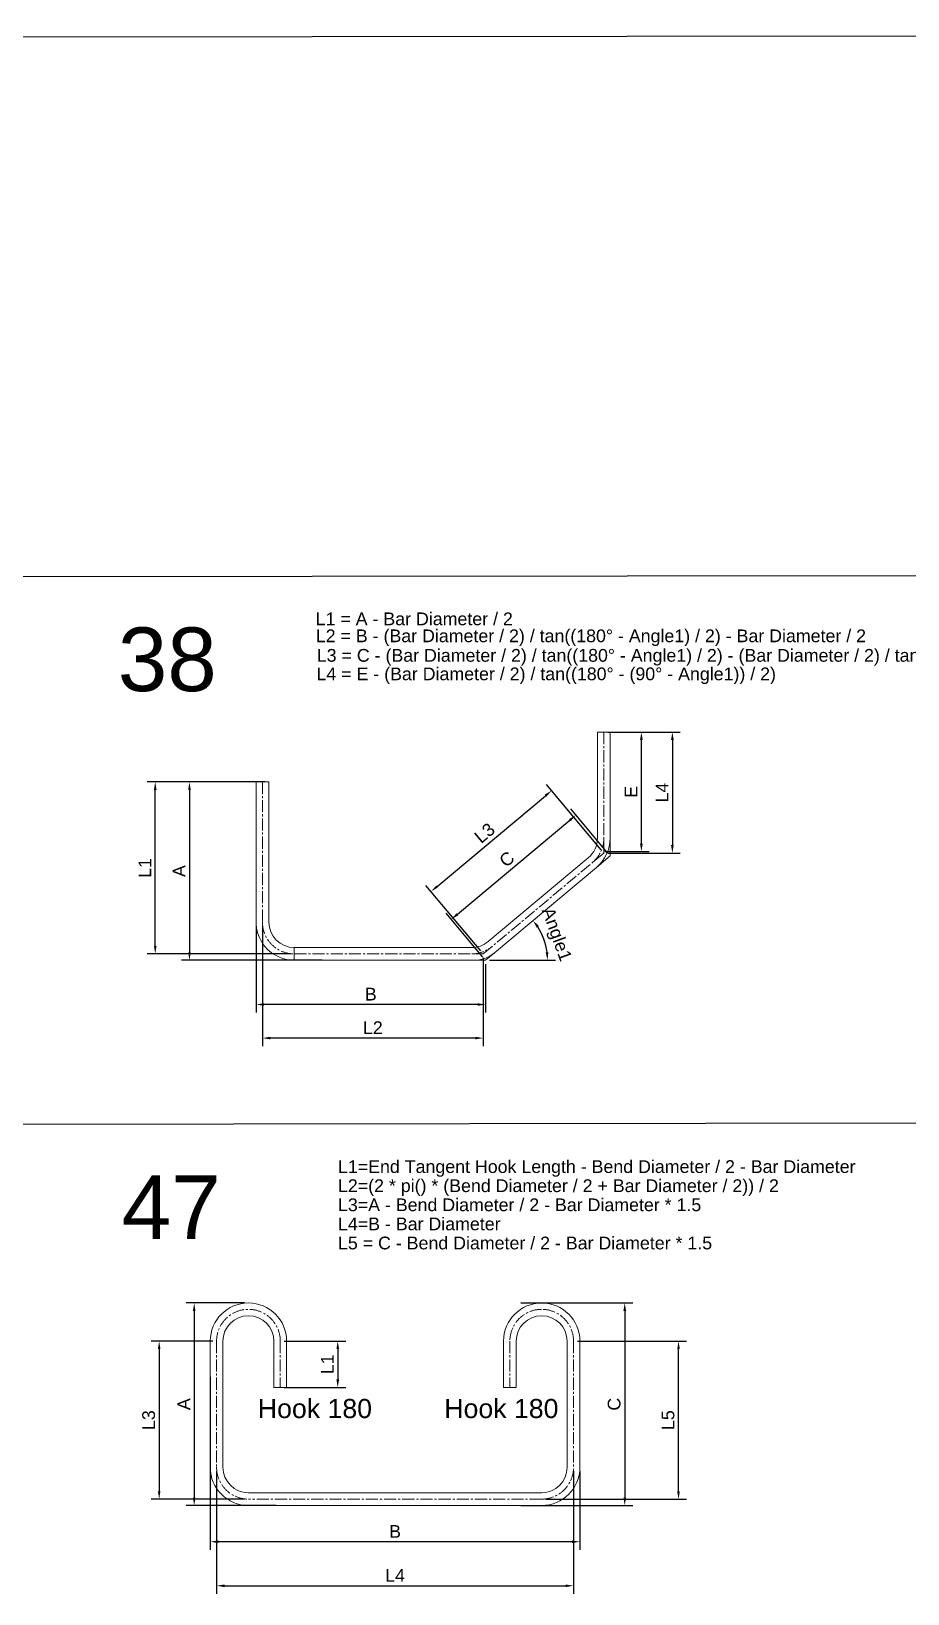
# Model space of a CAD drawing. Header units: metres. Extents: x 125 to 13754, y 1503 to 11930.
# Drawn here: x 6101 to 7478, y 6685 to 9139 of the extents above; entities that cross this region are included whole.
import ezdxf

# ---------------------------------------------------------------- set-up
doc = ezdxf.new("R2010")
doc.units = ezdxf.units.M
doc.linetypes.add('CENTER2', pattern=[28.575, 19.05, -3.175, 3.175, -3.175])
for name, color, linetype, lineweight in [('CL', 5, 'CENTER2', 0), ('D-STR-DIM', 7, 'Continuous', 0), ('Rebar', 7, 'Continuous', 20)]:
    doc.layers.add(name, color=color, linetype=linetype, lineweight=lineweight)
doc.styles.add('Arial', font='arial.ttf')
doc.dimstyles.new('Check', dxfattribs={"dimscale": 10, "dimtxt": 2, "dimasz": 1.25, "dimexe": 1.25, "dimexo": 0.625, "dimtad": 1, "dimtoh": 1, "dimdec": 1, "dimtxsty": 'Arial', "dimcen": 2.5, "dimclrd": 8, "dimclre": 8, "dimclrt": 1, "dimaunit": 1, "dimadec": 3, "dimazin": 0, "dimtfac": 1, "dimtdec": 1, "dimtix": 1, "dimtmove": 0, "dimatfit": 3, "dimfxl": 1, "dimarcsym": 0})
doc.dimstyles.new('D1-1', dxfattribs={"dimscale": 10, "dimtxt": 2, "dimasz": 1.25, "dimexe": 1.25, "dimexo": 0.625, "dimtad": 1, "dimdec": 1, "dimtxsty": 'Arial', "dimcen": 2.5, "dimclrd": 8, "dimclre": 8, "dimclrt": 4, "dimadec": 1, "dimazin": 0, "dimtfac": 1, "dimtdec": 1, "dimtix": 1, "dimtmove": 0, "dimatfit": 3, "dimfxl": 1, "dimarcsym": 0})

# ---------------------------------------------------------------- blocks, each defined once
blk = doc.blocks.new('*D91')
at = {"layer": 'D-STR-DIM', "color": 8, "lineweight": -2, "transparency": 16777216}
for p, q in [((6382.3, 7025.6), (6382.3, 6754.3)), ((6962.9, 6877.5), (6962.9, 6754.3)), ((6950.4, 6766.8), (6394.8, 6766.8))]:
    blk.add_line(p, q, dxfattribs=at)
at = {"layer": 'D-STR-DIM', "color": 8, "transparency": 16777216}
for points in [[(6394.8, 6768.9), (6394.8, 6764.7), (6382.3, 6766.8)], [(6950.4, 6768.9), (6950.4, 6764.7), (6962.9, 6766.8)]]:
    blk.add_solid(points, dxfattribs=at)
at = {"layer": 'Defpoints', "color": 0, "transparency": 16777216}
for p in [(6382.3, 7031.8), (6962.9, 6883.7), (6382.3, 6766.8)]:
    blk.add_point(p, dxfattribs=at)
at = {"layer": 'D-STR-DIM', "color": 4, "transparency": 16777216, "insert": (6672.6, 6783), "char_height": 20, "attachment_point": 5, "style": 'Arial'}
blk.add_mtext('B', dxfattribs=at)
blk = doc.blocks.new('*D92')
at = {"layer": 'D-STR-DIM', "color": 8, "lineweight": -2, "transparency": 16777216}
for p, q in [((6436.1, 7141.8), (6344.6, 7141.8)), ((6357.1, 7129.3), (6357.1, 6836.2)), ((6486.1, 6823.7), (6344.6, 6823.7))]:
    blk.add_line(p, q, dxfattribs=at)
at = {"layer": 'D-STR-DIM', "color": 8, "transparency": 16777216}
for points in [[(6355, 7129.3), (6359.1, 7129.3), (6357.1, 7141.8)], [(6355, 6836.2), (6359.1, 6836.2), (6357.1, 6823.7)]]:
    blk.add_solid(points, dxfattribs=at)
at = {"layer": 'Defpoints', "color": 0, "transparency": 16777216}
for p in [(6442.3, 7141.8), (6357.1, 6823.7), (6492.3, 6823.7)]:
    blk.add_point(p, dxfattribs=at)
at = {"layer": 'D-STR-DIM', "color": 4, "transparency": 16777216, "insert": (6340.8, 6982.8), "char_height": 20, "attachment_point": 5, "rotation": 90, "style": 'Arial'}
blk.add_mtext('A', dxfattribs=at)
blk = doc.blocks.new('*D93')
at = {"layer": 'D-STR-DIM', "color": 8, "lineweight": -2, "transparency": 16777216}
for p, q in [((6870.1, 7141.8), (7045.9, 7141.8)), ((7033.4, 7129.3), (7033.4, 6836.2)), ((6870.1, 6823.7), (7045.9, 6823.7))]:
    blk.add_line(p, q, dxfattribs=at)
at = {"layer": 'D-STR-DIM', "color": 8, "transparency": 16777216}
for points in [[(7031.3, 7129.3), (7035.5, 7129.3), (7033.4, 7141.8)], [(7031.3, 6836.2), (7035.5, 6836.2), (7033.4, 6823.7)]]:
    blk.add_solid(points, dxfattribs=at)
at = {"layer": 'Defpoints', "color": 0, "transparency": 16777216}
for p in [(6863.8, 7141.8), (6863.8, 6823.7), (7033.4, 6823.7)]:
    blk.add_point(p, dxfattribs=at)
at = {"layer": 'D-STR-DIM', "color": 4, "transparency": 16777216, "insert": (7016.8, 6982.8), "char_height": 20, "attachment_point": 5, "rotation": 90, "style": 'Arial'}
blk.add_mtext('C', dxfattribs=at)
blk = doc.blocks.new('*D117')
at = {"layer": 'D-STR-DIM', "color": 8, "lineweight": -2, "transparency": 16777216}
for p, q in [((6454.3, 7733.7), (6454.3, 7598)), ((6814.7, 7673.7), (6814.7, 7598)), ((6802.2, 7610.5), (6466.8, 7610.5))]:
    blk.add_line(p, q, dxfattribs=at)
at = {"layer": 'D-STR-DIM', "color": 8, "transparency": 16777216}
for points in [[(6466.8, 7612.6), (6466.8, 7608.4), (6454.3, 7610.5)], [(6802.2, 7612.6), (6802.2, 7608.4), (6814.7, 7610.5)]]:
    blk.add_solid(points, dxfattribs=at)
at = {"layer": 'Defpoints', "color": 0, "transparency": 16777216}
for p in [(6454.3, 7740), (6814.7, 7680), (6454.3, 7610.5)]:
    blk.add_point(p, dxfattribs=at)
at = {"layer": 'D-STR-DIM', "color": 4, "transparency": 16777216, "insert": (6634.5, 7626.8), "char_height": 20, "attachment_point": 5, "style": 'Arial'}
blk.add_mtext('B', dxfattribs=at)
blk = doc.blocks.new('*D116')
at = {"layer": 'D-STR-DIM', "color": 8, "lineweight": -2, "transparency": 16777216}
for p, q in [((7006.5, 7848.5), (6948.8, 7917.6)), ((6770.6, 7752.3), (6947.2, 7900)), ((6810.7, 7684.8), (6753, 7753.8))]:
    blk.add_line(p, q, dxfattribs=at)
at = {"layer": 'D-STR-DIM', "color": 8, "transparency": 16777216}
for points in [[(6945.8, 7901.6), (6948.5, 7898.4), (6956.8, 7908)], [(6769.2, 7753.9), (6771.9, 7750.7), (6761, 7744.2)]]:
    blk.add_solid(points, dxfattribs=at)
at = {"layer": 'Defpoints', "color": 0, "transparency": 16777216}
for p in [(6956.8, 7908), (7010.5, 7843.8), (6814.7, 7680)]:
    blk.add_point(p, dxfattribs=at)
at = {"layer": 'D-STR-DIM', "color": 4, "transparency": 16777216, "insert": (6848.2, 7838.8), "char_height": 20, "attachment_point": 5, "rotation": 39.908, "style": 'Arial'}
blk.add_mtext('C', dxfattribs=at)
blk = doc.blocks.new('*D118')
at = {"layer": 'D-STR-DIM', "color": 8, "lineweight": -2, "transparency": 16777216}
for p, q in [((7006.8, 8038.4), (7072, 8038.4)), ((7059.5, 7863.1), (7059.5, 8025.9)), ((7002.1, 7850.6), (7072, 7850.6))]:
    blk.add_line(p, q, dxfattribs=at)
at = {"layer": 'D-STR-DIM', "color": 8, "transparency": 16777216}
for points in [[(7057.4, 8025.9), (7061.6, 8025.9), (7059.5, 8038.4)], [(7057.4, 7863.1), (7061.6, 7863.1), (7059.5, 7850.6)]]:
    blk.add_solid(points, dxfattribs=at)
at = {"layer": 'Defpoints', "color": 0, "transparency": 16777216}
for p in [(7000.5, 8038.4), (7059.5, 8038.4), (6995.8, 7850.6)]:
    blk.add_point(p, dxfattribs=at)
at = {"layer": 'D-STR-DIM', "color": 4, "transparency": 16777216, "insert": (7043.2, 7944.5), "char_height": 20, "attachment_point": 5, "rotation": 90, "style": 'Arial'}
blk.add_mtext('E', dxfattribs=at)
blk = doc.blocks.new('*D119')
at = {"layer": 'D-STR-DIM', "color": 8, "lineweight": -2, "transparency": 16777216}
blk.add_line((6821, 7680), (6924.6, 7680), dxfattribs=at)
blk.add_arc((6814.7, 7680), 97.4, 7.3609, 32.547, dxfattribs=at)
at = {"layer": 'D-STR-DIM', "color": 8, "transparency": 16777216}
for points in [[(6895.1, 7731.1), (6898.5, 7733.6), (6889.4, 7742.5)], [(6913.4, 7692.6), (6909.2, 7692.3), (6912.1, 7680)]]:
    blk.add_solid(points, dxfattribs=at)
at = {"layer": 'Defpoints', "color": 0, "transparency": 16777216}
for p in [(6989, 7825.8), (6828.6, 7691.6), (6909.5, 7702.4), (6514.3, 7680), (6796.6, 7680)]:
    blk.add_point(p, dxfattribs=at)
at = {"layer": 'D-STR-DIM', "color": 4, "transparency": 16777216, "insert": (6924.3, 7719.8), "char_height": 20, "attachment_point": 5, "rotation": 289.954, "style": 'Arial'}
blk.add_mtext('Angle1', dxfattribs=at)
blk = doc.blocks.new('*D120')
at = {"layer": 'D-STR-DIM', "color": 8, "lineweight": -2, "transparency": 16777216}
for p, q in [((6468.1, 7960), (6337.1, 7960)), ((6349.6, 7947.5), (6349.6, 7692.5)), ((6558.1, 7680), (6337.1, 7680))]:
    blk.add_line(p, q, dxfattribs=at)
at = {"layer": 'D-STR-DIM', "color": 8, "transparency": 16777216}
for points in [[(6347.6, 7947.5), (6351.7, 7947.5), (6349.6, 7960)], [(6347.6, 7692.5), (6351.7, 7692.5), (6349.6, 7680)]]:
    blk.add_solid(points, dxfattribs=at)
at = {"layer": 'Defpoints', "color": 0, "transparency": 16777216}
for p in [(6474.3, 7960), (6349.6, 7680), (6564.3, 7680)]:
    blk.add_point(p, dxfattribs=at)
at = {"layer": 'D-STR-DIM', "color": 4, "transparency": 16777216, "insert": (6333.4, 7820), "char_height": 20, "attachment_point": 5, "rotation": 90, "style": 'Arial'}
blk.add_mtext('A', dxfattribs=at)
blk = doc.blocks.new('*D201')
at = {"layer": 'D-STR-DIM', "color": 8, "lineweight": -2, "transparency": 16777216}
for p, q in [((6392.3, 6877.5), (6392.3, 6685.2)), ((6952.9, 6877.5), (6952.9, 6685.2)), ((6404.8, 6697.7), (6940.4, 6697.7))]:
    blk.add_line(p, q, dxfattribs=at)
at = {"layer": 'D-STR-DIM', "color": 8, "transparency": 16777216}
for points in [[(6404.8, 6699.7), (6404.8, 6695.6), (6392.3, 6697.7)], [(6940.4, 6699.7), (6940.4, 6695.6), (6952.9, 6697.7)]]:
    blk.add_solid(points, dxfattribs=at)
at = {"layer": 'Defpoints', "color": 0, "transparency": 16777216}
for p in [(6392.3, 6883.7), (6952.9, 6883.7), (6952.9, 6697.7)]:
    blk.add_point(p, dxfattribs=at)
at = {"layer": 'D-STR-DIM', "color": 1, "transparency": 16777216, "insert": (6672.6, 6713.9), "char_height": 20, "attachment_point": 5, "style": 'Arial'}
blk.add_mtext('L4', dxfattribs=at)
blk = doc.blocks.new('*D202')
at = {"layer": 'D-STR-DIM', "color": 8, "lineweight": -2, "transparency": 16777216}
for p, q in [((6386.1, 7081.8), (6289.6, 7081.8)), ((6302.1, 7069.3), (6302.1, 6846.2)), ((6436.1, 6833.7), (6289.6, 6833.7))]:
    blk.add_line(p, q, dxfattribs=at)
at = {"layer": 'D-STR-DIM', "color": 8, "transparency": 16777216}
for points in [[(6300, 7069.3), (6304.1, 7069.3), (6302.1, 7081.8)], [(6300, 6846.2), (6304.1, 6846.2), (6302.1, 6833.7)]]:
    blk.add_solid(points, dxfattribs=at)
at = {"layer": 'Defpoints', "color": 0, "transparency": 16777216}
for p in [(6392.3, 7081.8), (6302.1, 6833.7), (6442.3, 6833.7)]:
    blk.add_point(p, dxfattribs=at)
at = {"layer": 'D-STR-DIM', "color": 1, "transparency": 16777216, "insert": (6285.6, 6957.8), "char_height": 20, "attachment_point": 5, "rotation": 90, "style": 'Arial'}
blk.add_mtext('L3', dxfattribs=at)
blk = doc.blocks.new('*D261')
at = {"layer": 'D-STR-DIM', "color": 8, "lineweight": -2, "transparency": 16777216}
for p, q in [((6996.5, 7853.2), (6910.5, 7956)), ((6738.7, 7796), (6909, 7938.4)), ((6807.1, 7694.8), (6721.1, 7797.6))]:
    blk.add_line(p, q, dxfattribs=at)
at = {"layer": 'D-STR-DIM', "color": 8, "transparency": 16777216}
for points in [[(6907.6, 7940), (6910.3, 7936.8), (6918.5, 7946.4)], [(6737.4, 7797.6), (6740, 7794.4), (6729.1, 7788)]]:
    blk.add_solid(points, dxfattribs=at)
at = {"layer": 'Defpoints', "color": 0, "transparency": 16777216}
for p in [(6918.5, 7946.4), (7000.5, 7848.4), (6811.1, 7690)]:
    blk.add_point(p, dxfattribs=at)
at = {"layer": 'D-STR-DIM', "color": 1, "transparency": 16777216, "insert": (6813.3, 7879.8), "char_height": 20, "attachment_point": 5, "rotation": 39.908, "style": 'Arial'}
blk.add_mtext('L3', dxfattribs=at)
blk = doc.blocks.new('*D262')
at = {"layer": 'D-STR-DIM', "color": 8, "lineweight": -2, "transparency": 16777216}
for p, q in [((7006.8, 8038.4), (7120.7, 8038.4)), ((7108.2, 8025.9), (7108.2, 7860.9)), ((7006.8, 7848.4), (7120.7, 7848.4))]:
    blk.add_line(p, q, dxfattribs=at)
at = {"layer": 'D-STR-DIM', "color": 8, "transparency": 16777216}
for points in [[(7106.1, 8025.9), (7110.3, 8025.9), (7108.2, 8038.4)], [(7106.1, 7860.9), (7110.3, 7860.9), (7108.2, 7848.4)]]:
    blk.add_solid(points, dxfattribs=at)
at = {"layer": 'Defpoints', "color": 0, "transparency": 16777216}
for p in [(7000.5, 8038.4), (7000.5, 7848.4), (7108.2, 7848.4)]:
    blk.add_point(p, dxfattribs=at)
at = {"layer": 'D-STR-DIM', "color": 1, "transparency": 16777216, "insert": (7091.9, 7943.4), "char_height": 20, "attachment_point": 5, "rotation": 90, "style": 'Arial'}
blk.add_mtext('L4', dxfattribs=at)
blk = doc.blocks.new('*D263')
at = {"layer": 'D-STR-DIM', "color": 8, "lineweight": -2, "transparency": 16777216}
for p, q in [((6464.3, 7733.7), (6464.3, 7545.3)), ((6811.1, 7683.7), (6811.1, 7545.3)), ((6798.6, 7557.8), (6476.8, 7557.8))]:
    blk.add_line(p, q, dxfattribs=at)
at = {"layer": 'D-STR-DIM', "color": 8, "transparency": 16777216}
for points in [[(6476.8, 7559.8), (6476.8, 7555.7), (6464.3, 7557.8)], [(6798.6, 7559.8), (6798.6, 7555.7), (6811.1, 7557.8)]]:
    blk.add_solid(points, dxfattribs=at)
at = {"layer": 'Defpoints', "color": 0, "transparency": 16777216}
for p in [(6464.3, 7740), (6811.1, 7690), (6464.3, 7557.8)]:
    blk.add_point(p, dxfattribs=at)
at = {"layer": 'D-STR-DIM', "color": 1, "transparency": 16777216, "insert": (6637.7, 7574.1), "char_height": 20, "attachment_point": 5, "style": 'Arial'}
blk.add_mtext('L2', dxfattribs=at)
blk = doc.blocks.new('*D264')
at = {"layer": 'D-STR-DIM', "color": 8, "lineweight": -2, "transparency": 16777216}
for p, q in [((6458.1, 7960), (6283.4, 7960)), ((6295.9, 7702.5), (6295.9, 7947.5)), ((6508.1, 7690), (6283.4, 7690))]:
    blk.add_line(p, q, dxfattribs=at)
at = {"layer": 'D-STR-DIM', "color": 8, "transparency": 16777216}
for points in [[(6293.8, 7947.5), (6298, 7947.5), (6295.9, 7960)], [(6293.8, 7702.5), (6298, 7702.5), (6295.9, 7690)]]:
    blk.add_solid(points, dxfattribs=at)
at = {"layer": 'Defpoints', "color": 0, "transparency": 16777216}
for p in [(6295.9, 7960), (6464.3, 7960), (6514.3, 7690)]:
    blk.add_point(p, dxfattribs=at)
at = {"layer": 'D-STR-DIM', "color": 1, "transparency": 16777216, "insert": (6279.6, 7825), "char_height": 20, "attachment_point": 5, "rotation": 90, "style": 'Arial'}
blk.add_mtext('L1', dxfattribs=at)
blk = doc.blocks.new('*D307')
at = {"layer": 'D-STR-DIM', "color": 8, "lineweight": -2, "transparency": 16777216}
for p, q in [((6959.2, 7081.8), (7130.4, 7081.8)), ((7117.9, 6846.2), (7117.9, 7069.3)), ((6909.2, 6833.7), (7130.4, 6833.7))]:
    blk.add_line(p, q, dxfattribs=at)
at = {"layer": 'D-STR-DIM', "color": 8, "transparency": 16777216}
for points in [[(7115.8, 7069.3), (7120, 7069.3), (7117.9, 7081.8)], [(7115.8, 6846.2), (7120, 6846.2), (7117.9, 6833.7)]]:
    blk.add_solid(points, dxfattribs=at)
at = {"layer": 'Defpoints', "color": 0, "transparency": 16777216}
for p in [(6952.9, 7081.8), (7117.9, 7081.8), (6902.9, 6833.7)]:
    blk.add_point(p, dxfattribs=at)
at = {"layer": 'D-STR-DIM', "color": 1, "transparency": 16777216, "insert": (7101.5, 6957.8), "char_height": 20, "attachment_point": 5, "rotation": 90, "style": 'Arial'}
blk.add_mtext('L5', dxfattribs=at)
blk = doc.blocks.new('*D327')
at = {"layer": 'D-STR-DIM', "color": 8, "lineweight": -2, "transparency": 16777216}
for p, q in [((6498.6, 7081.8), (6595.1, 7081.8)), ((6582.6, 7069.3), (6582.6, 7021.7)), ((6498.6, 7009.2), (6595.1, 7009.2))]:
    blk.add_line(p, q, dxfattribs=at)
at = {"layer": 'D-STR-DIM', "color": 8, "transparency": 16777216}
for points in [[(6580.5, 7069.3), (6584.7, 7069.3), (6582.6, 7081.8)], [(6580.5, 7021.7), (6584.7, 7021.7), (6582.6, 7009.2)]]:
    blk.add_solid(points, dxfattribs=at)
at = {"layer": 'Defpoints', "color": 0, "transparency": 16777216}
for p in [(6492.3, 7081.8), (6492.3, 7009.2), (6582.6, 7009.2)]:
    blk.add_point(p, dxfattribs=at)
at = {"layer": 'D-STR-DIM', "color": 1, "transparency": 16777216, "insert": (6566.3, 7045.5), "char_height": 20, "attachment_point": 5, "rotation": 90, "style": 'Arial'}
blk.add_mtext('L1', dxfattribs=at)

msp = doc.modelspace()

# ---------------------------------------------------------------- linework, layer by layer
for p, q in [((125.39, 9123.75), (13753.94, 9138.95)), ((125.39, 8276), (13753.94, 8291.2)), ((125.39, 7416.21), (13753.94, 7431.41))]:
    msp.add_line(p, q)
at = {"layer": 'CL'}
for p, q in [((7000.51, 8038.42), (7000.51, 7848.42)), ((6464.32, 7960), (6464.32, 7740)), ((6811.09, 7690), (7000.51, 7848.42)), ((6514.32, 7690), (6811.09, 7690)), ((6392.31, 7081.82), (6392.31, 6883.73)), ((6492.31, 7081.82), (6492.31, 7009.2)), ((6852.94, 7081.82), (6852.94, 7009.2)), ((6952.94, 7081.82), (6952.94, 6883.73)), ((6902.94, 6833.73), (6442.31, 6833.73))]:
    msp.add_line(p, q, dxfattribs=at)
for centre, start, end in [((6950.51, 7871.79), 309.90796, 0), ((6514.32, 7740), 180, 270), ((6792.94, 7740), 270, 309.90796), ((6442.31, 7081.82), 0, 180), ((6902.94, 7081.82), 90, 180), ((6902.94, 7081.82), 0, 90), ((6442.31, 6883.73), 180, 270), ((6902.94, 6883.73), 270, 0)]:
    msp.add_arc(centre, 50, start, end, dxfattribs=at)
at = {"layer": 'Rebar'}
for p, q in [((7010.51, 8038.42), (6990.51, 8038.42)), ((6454.32, 7740), (6454.32, 7960)), ((6454.32, 7960), (6474.32, 7960)), ((6474.32, 7960), (6474.32, 7740)), ((6382.31, 6883.73), (6382.31, 7081.82)), ((6402.31, 7081.82), (6402.31, 6883.73)), ((6482.31, 7081.82), (6482.31, 7009.2)), ((6502.31, 7081.82), (6502.31, 7009.2)), ((6842.94, 7081.82), (6842.94, 7009.2)), ((6862.94, 7081.82), (6862.94, 7009.2)), ((6942.94, 7081.82), (6942.94, 6883.73)), ((6962.94, 6883.73), (6962.94, 7081.82)), ((6482.31, 7009.2), (6502.31, 7009.2)), ((6862.94, 7009.2), (6842.94, 7009.2))]:
    msp.add_line(p, q, dxfattribs=at)
msp.add_lwpolyline([(6990.51, 8038.42), (6990.51, 7871.78, -0.222116), (6976.17, 7841.1), (6818.6, 7709.32, -0.1759129), (6792.94, 7700), (6514.32, 7700), (6514.32, 7680), (6796.56, 7680, 0.1759129), (6828.64, 7691.65), (6989, 7825.77, 0.222116), (7010.51, 7871.79), (7010.51, 8038.42)], format="xyb", dxfattribs=at)
at = {"layer": 'Rebar', "color": 6}
for points in [[(6989, 7825.77), (7010.51, 7843.75), (7010.51, 7871.79)], [(6828.64, 7691.65), (6814.72, 7680), (6796.56, 7680)]]:
    msp.add_lwpolyline(points, dxfattribs=at)
at = {"layer": 'Rebar'}
for points in [[(6442.31, 6843.73), (6902.94, 6843.73)], [(6902.94, 6823.73), (6442.31, 6823.73)]]:
    msp.add_lwpolyline(points, dxfattribs=at)
for centre, radius, start, end in [((6514.32, 7740), 60, 180, 270), ((6514.32, 7740), 40, 180, 270), ((6442.31, 7081.82), 60, 90, 180), ((6442.31, 7081.82), 60, 0, 90), ((6902.94, 7081.82), 60, 90, 180), ((6902.94, 7081.82), 60, 0, 90), ((6442.31, 7081.82), 40, 90, 180), ((6442.31, 7081.82), 40, 0, 90), ((6902.94, 7081.82), 40, 90, 180), ((6902.94, 7081.82), 40, 0, 90), ((6442.31, 6883.73), 60, 180, 270), ((6442.31, 6883.73), 40, 180, 270), ((6902.94, 6883.73), 40, 270, 0), ((6902.94, 6883.73), 60, 270, 0)]:
    msp.add_arc(centre, radius, start, end, dxfattribs=at)

# ---------------------------------------------------------------- texts
at = {"layer": 'Rebar', "style": 'Arial'}
for s, height, p in [('38', 100, (6237.16, 8102.64)), ('47', 100, (6243.33, 7242.09)), ('Hook 180', 30, (6457.03, 6961.06)), ('Hook 180', 30, (6749.91, 6961.06))]:
    msp.add_text(s, height=height, dxfattribs=at).set_placement(p)
at = {"layer": 'Rebar', "color": 0, "style": 'Arial'}
for s, p in [('L3 = C - (Bar Diameter / 2) / tan((180° - Angle1) / 2) - (Bar Diameter / 2) / tan((180° - (90° - Angle1)) / 2)', (6549.67, 8148.84)), ('L1=End Tangent Hook Length - Bend Diameter / 2 - Bar Diameter', (6582.96, 7345.98)), ('L2=(2 * pi() * (Bend Diameter / 2 + Bar Diameter / 2)) / 2', (6582.96, 7315.98)), ('L3=A - Bend Diameter / 2 - Bar Diameter * 1.5', (6582.96, 7285.98)), ('L4=B - Bar Diameter', (6582.96, 7255.98)), ('L5 = C - Bend Diameter / 2 - Bar Diameter * 1.5', (6582.96, 7225.98))]:
    msp.add_text(s, height=20, dxfattribs=at).set_placement(p)
at = {"layer": 'Rebar', "color": 0, "char_height": 20, "attachment_point": 5, "style": 'Arial'}
for s, width, insert in [('L1 = A - Bar Diameter / 2', 671.4797, (6702.73, 8216.02)), ('L2 = B - (Bar Diameter / 2) / tan((180° - Angle1) / 2) - Bar Diameter / 2', 880.1728, (6980.27, 8186.48)), ('L4 = E - (Bar Diameter / 2) / tan((180° - (90° - Angle1)) / 2)', 778.5364, (6910.03, 8126.74))]:
    msp.add_mtext_dynamic_manual_height_columns(s, width=width, gutter_width=50, heights=[0], dxfattribs=dict(at, insert=insert))

# ---------------------------------------------------------------- dimensions: what is measured, and where the dimension line sits
at = {"layer": 'D-STR-DIM'}
for base, p1, p2, angle, text, dimstyle, picture, middle in [((7059.48, 8038.42), (6995.81, 7850.62), (7000.51, 8038.42), 90, 'E', 'D1-1', '*D118', (7043.23, 7944.52)), ((6295.89, 7960), (6514.32, 7690), (6464.32, 7960), 90, 'L1', 'Check', '*D264', (6279.6, 7825)), ((6349.65, 7680), (6474.32, 7960), (6564.32, 7680), 90, 'A', 'D1-1', '*D120', (6333.4, 7820)), ((6357.06, 6823.73), (6442.31, 7141.82), (6492.31, 6823.73), 90, 'A', 'D1-1', '*D92', (6340.81, 6982.78)), ((7033.41, 6823.73), (6863.82, 7141.82), (6863.82, 6823.73), 90, 'C', 'D1-1', '*D93', (7016.82, 6982.78)), ((6302.05, 6833.73), (6392.31, 7081.82), (6442.31, 6833.73), 90, 'L3', 'Check', '*D202', (6285.58, 6957.78)), ((7117.88, 7081.82), (6902.94, 6833.73), (6952.94, 7081.82), 90, 'L5', 'Check', '*D307', (7101.46, 6957.78)), ((6382.31, 6766.79), (6962.94, 6883.73), (6382.31, 7031.82), 180, 'B', 'D1-1', '*D91', (6672.63, 6783.04))]:
    dim = msp.add_linear_dim(base=base, p1=p1, p2=p2, angle=angle, text=text, dimstyle=dimstyle, dxfattribs=at)
    dim.commit()
    dim.dimension.update_dxf_attribs({"geometry": picture, "text_midpoint": middle})
for p1, p2, distance, text, dimstyle, picture, middle in [((7000.51, 8038.42), (7000.51, 7848.42), 107.69, 'L4', 'Check', '*D262', (7091.94, 7943.42)), ((6811.09, 7690), (7000.51, 7848.42), 127.76, 'L3', 'Check', '*D261', (6813.27, 7879.85)), ((6814.72, 7680), (7010.51, 7843.75), 83.75, 'C', 'D1-1', '*D116', (6848.23, 7838.85)), ((6492.31, 7081.82), (6492.31, 7009.2), 90.26, 'L1', 'Check', '*D327', (6566.28, 7045.51)), ((6392.31, 6883.73), (6952.94, 6883.73), -186.07, 'L4', 'Check', '*D201', (6672.63, 6713.91))]:
    dim = msp.add_aligned_dim(p1=p1, p2=p2, distance=distance, text=text, dimstyle=dimstyle, dxfattribs=at)
    dim.commit()
    dim.dimension.update_dxf_attribs({"geometry": picture, "text_midpoint": middle})
dim = msp.add_angular_dim_2l(base=(6909.47, 7702.4), line1=((6514.32, 7680), (6796.56, 7680)), line2=((6828.64, 7691.65), (6989, 7825.77)), text='Angle1', dimstyle='D1-1', dxfattribs=at)
dim.commit()
dim.dimension.update_dxf_attribs({"geometry": '*D119', "text_midpoint": (6924.31, 7719.79)})
for base, p1, p2, text, dimstyle, picture, middle in [((6454.32, 7610.52), (6814.72, 7680), (6454.32, 7740), 'B', 'D1-1', '*D117', (6634.52, 7626.77)), ((6464.32, 7557.77), (6811.09, 7690), (6464.32, 7740), 'L2', 'Check', '*D263', (6637.71, 7574.06))]:
    dim = msp.add_linear_dim(base=base, p1=p1, p2=p2, text=text, dimstyle=dimstyle, dxfattribs=at)
    dim.commit()
    dim.dimension.update_dxf_attribs({"geometry": picture, "text_midpoint": middle})

doc.saveas('drawing.dxf')
